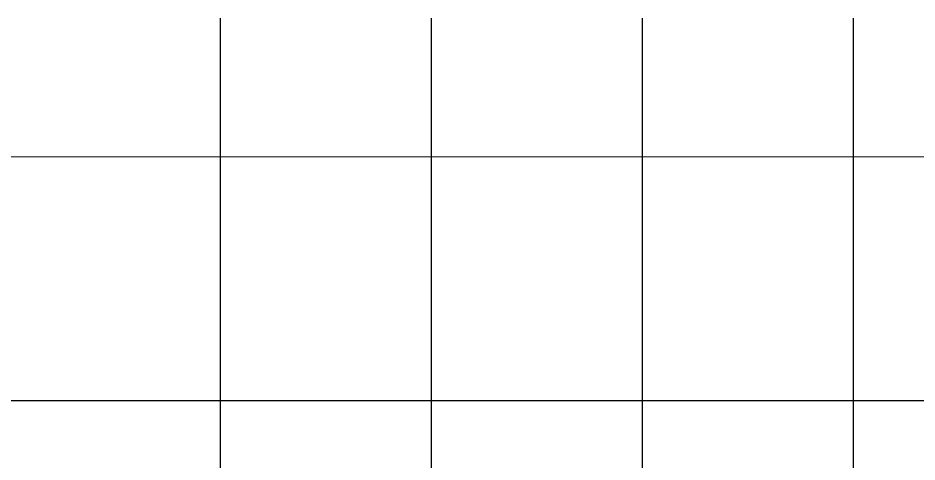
# Model space of a CAD drawing. Header units: millimetres. Extents: x -20379 to 476967, y -520228 to 220376.
# Drawn here: x 378819 to 423144, y -407135 to -385276 of the extents above; entities that cross this region are included whole.
import ezdxf
from ezdxf.enums import TextEntityAlignment as Align

# ---------------------------------------------------------------- set-up
doc = ezdxf.new("R2010")
doc.units = ezdxf.units.MM
doc.header["$MEASUREMENT"] = 0
doc.linetypes.add('$0$X-GRID_B3~B1$0$CENTER2', pattern=[1.125, 0.75, -0.125, 0.125, -0.125])
doc.linetypes.add('$0$X-SITE$0$ACAD_ISO05W100', pattern=[33, 24, -3, 0, -3, 0, -3])
doc.layers.get('Defpoints').update_dxf_attribs({"color": 145, "lineweight": 9})
doc.layers.add('$0$NDC_S_HATCH MATERIAL', color=8, linetype='Continuous', lineweight=9)
doc.layers.add('$0$X-GRID_B3~B1$0$A-CEN1', color=1, linetype='$0$X-GRID_B3~B1$0$CENTER2')
doc.layers.add('$0$X-SITE$0$A-SITE', color=2, linetype='$0$X-SITE$0$ACAD_ISO05W100')
doc.styles.add('$0$X-GRID_B3~B1$0$Heerim', font='', dxfattribs={"width": 0.8})
doc.styles.get('$0$X-GRID_B3~B1$0$Heerim').set_extended_font_data('Dotum')

# ---------------------------------------------------------------- blocks, each defined once
blk = doc.blocks.new('$0$258')
at = {"layer": '$0$X-GRID_B3~B1$0$A-CEN1', "ltscale": 10}
for p, q in [((487097, -71986), (487097, -206938)), ((497497, -71986), (497497, -206938)), ((507897, -71986), (507897, -206938)), ((518297, -71986), (518297, -206938))]:
    blk.add_line(p, q, dxfattribs=at)
at = {"layer": '$0$X-SITE$0$A-SITE'}
blk.add_line((526389, -90828), (333547, -90831), dxfattribs=at)
at = {"layer": 'Defpoints'}
blk.add_line((335847, -78818), (554247, -78818), dxfattribs=at)
at = {"style": '$0$X-GRID_B3~B1$0$Heerim', "width": 0.8}
for p in [(336345, -75064), (371545, -75064), (419545, -75064), (470745, -75064), (553745, -75064)]:
    blk.add_attdef('NO', text='', height=1000, dxfattribs=at).set_placement(p, align=Align.MIDDLE_CENTER)
for p in [(573015, -105332), (573015, -115032), (573015, -121932), (573015, -130632), (573015, -139932)]:
    blk.add_attdef('NO', text='', height=1000, rotation=90, dxfattribs=at).set_placement(p, align=Align.MIDDLE_CENTER)

msp = doc.modelspace()

# ---------------------------------------------------------------- block references
at = {"layer": '$0$NDC_S_HATCH MATERIAL'}
msp.add_blockref('$0$258', (-98302, -313290), dxfattribs=at)

doc.saveas('drawing.dxf')
